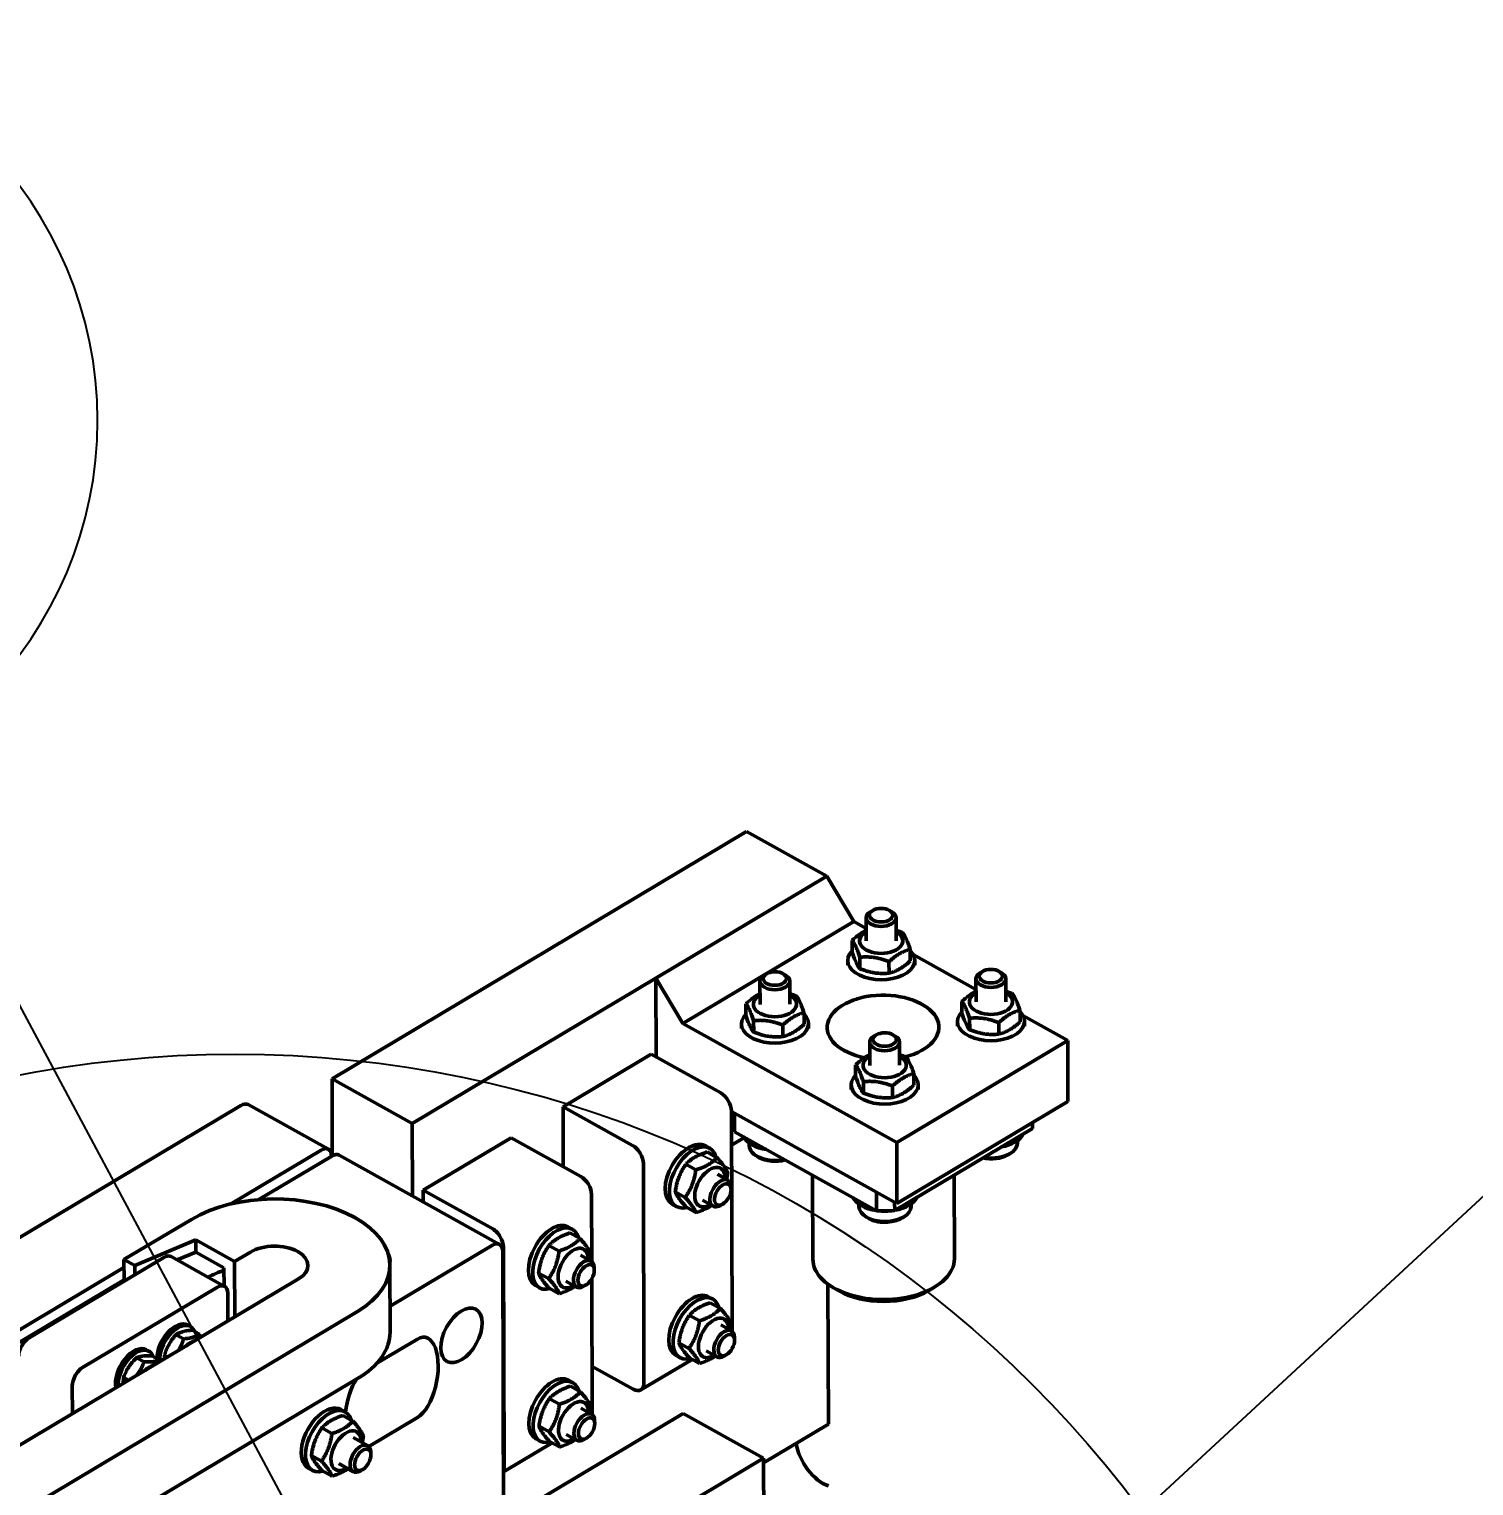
# Model space of a CAD drawing. Header units: millimetres. Extents: x -1901 to 2520, y -3919 to 1782.
# Drawn here: x 2008.3 to 2124.7, y 785.2 to 902.5 of the extents above; entities that cross this region are included whole.
import ezdxf

# ---------------------------------------------------------------- set-up
doc = ezdxf.new("R2010")
doc.units = ezdxf.units.MM
doc.header["$LTSCALE"] = 6
for name, color, linetype, lineweight in [('Detail Boundary (ISO)', 7, 'Continuous', 25), ('Symbol (ISO)', 7, 'Continuous', 25), ('Visible (ISO)', 7, 'Continuous', 50)]:
    doc.layers.add(name, color=color, linetype=linetype, lineweight=lineweight)
doc.styles.add('Note Text (ISO)', font='tahoma.ttf')

# ---------------------------------------------------------------- blocks, each defined once
blk = doc.blocks.new('2dDetail0')
at = {"layer": 'Detail Boundary (ISO)'}
blk.add_circle((337.484, 121.534), 15.131, dxfattribs=at)
blk = doc.blocks.new('Balloon28')
at = {"layer": 'Symbol (ISO)'}
for p, q in [((330.385, 150.419), (327.598, 150.419)), ((339.665, 127.839), (332.858, 140.552)), ((330.385, 139.919), (327.598, 139.919)), ((340.106, 128.075), (339.224, 127.603)), ((340.845, 125.635), (340.106, 128.075)), ((339.665, 127.839), (340.845, 125.635)), ((339.224, 127.603), (340.845, 125.635))]:
    blk.add_line(p, q, dxfattribs=at)
at = {"layer": 'Symbol (ISO)', "flags": 128}
blk.add_lwpolyline([(339.224, 127.603), (340.845, 125.635)], dxfattribs=at)
at = {"layer": 'Symbol (ISO)'}
for centre, start, end in [((327.598, 145.169), 90, 270), ((330.385, 145.169), 270, 90)]:
    blk.add_arc(centre, 5.25, start, end, dxfattribs=at)
blk.add_solid([(339.224, 127.603), (340.845, 125.635), (340.106, 128.075), (339.224, 127.603)], dxfattribs=at)
at = {"layer": 'Symbol (ISO)', "insert": (328.991, 145.206), "char_height": 3.5, "attachment_point": 5, "style": 'Note Text (ISO)'}
blk.add_mtext('1012', dxfattribs=at)
blk = doc.blocks.new('Balloon31')
at = {"layer": 'Symbol (ISO)'}
blk.add_line((344.662, 125.904), (356.069, 136.454), dxfattribs=at)

msp = doc.modelspace()

# ---------------------------------------------------------------- linework, layer by layer
at = {"layer": 'Visible (ISO)'}
for p, q in [((2066.086, 837.918), (2032.696, 818.009)), ((2066.086, 837.918), (2072.552, 834.326)), ((2072.552, 834.326), (2058.778, 826.114)), ((2074.713, 830.675), (2072.552, 834.326)), ((2076.252, 831.563), (2076.069, 831.457)), ((2077.591, 831.567), (2077.774, 831.461)), ((2060.94, 822.463), (2074.713, 830.675)), ((2074.713, 830.675), (2075.725, 830.113)), ((2075.728, 829.105), (2075.723, 830.969)), ((2078.128, 829.112), (2078.123, 830.976)), ((2074.587, 829.142), (2074.589, 828.218)), ((2079.271, 828.428), (2079.274, 827.505)), ((2079.506, 828.013), (2084.564, 825.203)), ((2074.233, 827.153), (2074.232, 827.531)), ((2075.215, 827.795), (2075.217, 826.871)), ((2077.557, 827.438), (2077.559, 826.515)), ((2079.633, 827.167), (2079.632, 827.546)), ((2058.778, 826.114), (2039.161, 814.417)), ((2058.795, 819.763), (2058.778, 826.114)), ((2058.778, 826.114), (2060.94, 822.463)), ((2067.169, 824.002), (2067.164, 825.866)), ((2067.693, 826.46), (2067.511, 826.353)), ((2069.032, 826.464), (2069.215, 826.358)), ((2069.569, 824.008), (2069.564, 825.873)), ((2084.567, 824.195), (2084.562, 826.059)), ((2085.091, 826.653), (2084.908, 826.546)), ((2086.43, 826.657), (2086.613, 826.551)), ((2086.967, 824.201), (2086.962, 826.066)), ((2066.028, 824.039), (2066.03, 823.115)), ((2070.713, 823.325), (2070.715, 822.401)), ((2083.426, 824.232), (2083.428, 823.308)), ((2088.11, 823.518), (2088.113, 822.594)), ((2060.94, 822.463), (2078.181, 812.885)), ((2065.675, 822.05), (2065.674, 822.428)), ((2066.656, 822.692), (2066.658, 821.768)), ((2068.998, 822.335), (2069, 821.411)), ((2071.075, 822.064), (2071.074, 822.442)), ((2083.072, 822.242), (2083.071, 822.621)), ((2084.053, 822.885), (2084.056, 821.961)), ((2086.396, 822.528), (2086.398, 821.604)), ((2088.345, 823.103), (2091.955, 821.097)), ((2088.472, 822.257), (2088.471, 822.635)), ((2076.532, 821.55), (2076.35, 821.443)), ((2077.871, 821.554), (2078.054, 821.448)), ((2078.181, 812.885), (2091.955, 821.097)), ((2078.408, 819.098), (2078.403, 820.962)), ((2091.955, 821.097), (2091.968, 816.191)), ((2058.401, 819.982), (2051.306, 815.751)), ((2058.401, 819.982), (2064.005, 816.869)), ((2076.008, 819.092), (2076.003, 820.956)), ((2074.867, 819.128), (2074.869, 818.205)), ((2032.696, 818.009), (2039.161, 814.417)), ((2032.696, 818.009), (2032.713, 811.812)), ((2074.514, 817.139), (2074.513, 817.517)), ((2075.495, 817.781), (2075.497, 816.858)), ((2079.551, 818.415), (2079.554, 817.491)), ((2079.914, 817.154), (2079.913, 817.532)), ((2077.837, 817.424), (2077.839, 816.501)), ((1970.257, 783.014), (2025.351, 815.864)), ((2032.402, 812.34), (2025.937, 815.932)), ((2051.306, 815.751), (2056.909, 812.638)), ((2051.306, 815.751), (2051.319, 810.936)), ((2064.918, 797.745), (2064.87, 815.408)), ((2064.87, 815.381), (2078.195, 807.978)), ((2065.085, 814.589), (2065.083, 815.262)), ((2065.108, 813.751), (2065.104, 815.251)), ((2091.968, 816.191), (2078.195, 807.978)), ((2039.161, 814.417), (2039.177, 808.576)), ((2065.085, 814.589), (2065.108, 813.751)), ((2078.016, 807.405), (2089.105, 814.017)), ((2089.105, 814.017), (2089.104, 814.483)), ((2047.132, 813.262), (2040.037, 809.032)), ((2047.132, 813.262), (2052.736, 810.149)), ((2065.868, 813.266), (2064.877, 812.675)), ((2065.108, 813.751), (2076.56, 807.389)), ((2066.3, 812.631), (2066.3, 812.832)), ((2078.195, 807.978), (2078.181, 812.885)), ((2087.898, 812.835), (2087.897, 813.036)), ((2024.529, 807.927), (2031.817, 812.272)), ((2032.679, 811.793), (2026.789, 808.281)), ((2032.654, 811.789), (2032.654, 811.779)), ((2033.264, 811.861), (2046.196, 804.677)), ((2062.789, 812.605), (2063.129, 812.409)), ((2063.714, 811.658), (2062.915, 812.119)), ((2067.082, 811.683), (2066.911, 811.782)), ((2087.122, 811.883), (2087.292, 811.983)), ((2057.774, 811.178), (2057.822, 793.515)), ((2061.999, 810.668), (2061.201, 811.129)), ((2063.736, 810.326), (2064.585, 809.836)), ((2064.833, 809.077), (2064.833, 809.287)), ((2071.406, 810.253), (2071.424, 803.494)), ((2082.806, 810.261), (2082.824, 803.525)), ((2040.037, 809.032), (2045.64, 805.919)), ((2040.037, 809.032), (2040.039, 808.097)), ((2053.615, 803.304), (2053.6, 808.689)), ((2061.142, 808.458), (2060.344, 808.919)), ((2062.536, 808.248), (2063.385, 807.758)), ((2076.56, 807.389), (2076.556, 808.889)), ((2078.016, 807.405), (2078.014, 808.079)), ((2060.089, 807.929), (2060.429, 807.733)), ((2062, 807.239), (2061.201, 807.7)), ((2064.167, 807.923), (2063.985, 807.817)), ((2075.139, 807.721), (2075.139, 807.921)), ((2076.56, 807.389), (2078.016, 807.405)), ((2079.339, 807.732), (2079.339, 807.933)), ((2021.379, 806.692), (2015.94, 803.45)), ((2051.703, 806.088), (2052.048, 805.896)), ((2075.921, 806.773), (2075.75, 806.871)), ((2078.563, 806.78), (2078.733, 806.88)), ((2016.802, 802.971), (2021.736, 805.037)), ((2021.736, 805.037), (2021.738, 804.056)), ((2021.736, 805.037), (2024.855, 803.304)), ((2045.61, 804.609), (2037.369, 799.695)), ((2050.984, 804.142), (2050.173, 804.593)), ((2052.671, 805.148), (2051.86, 805.598)), ((2008.3, 797.157), (2019.152, 803.627)), ((2015.94, 803.45), (2015.944, 801.715)), ((2016.802, 802.971), (2015.94, 803.45)), ((2024.048, 801.3), (2019.737, 803.695)), ((2021.738, 804.056), (2020.227, 803.423)), ((2023.995, 802.802), (2021.738, 804.056)), ((2026.12, 804.058), (2024.855, 803.304)), ((2046.512, 780.452), (2046.448, 804.126)), ((2046.505, 804.459), (2046.553, 786.796)), ((2052.699, 803.819), (2053.561, 803.34)), ((1976.723, 779.422), (2015.941, 802.806)), ((2016.804, 802.227), (2016.802, 802.971)), ((2023.999, 801.327), (2023.995, 802.802)), ((2024.855, 803.304), (2024.867, 798.843)), ((2037.374, 797.609), (2037.36, 803.006)), ((2050.145, 801.922), (2049.334, 802.372)), ((2053.819, 802.601), (2053.813, 802.817)), ((1847.187, 692.902), (2029.999, 801.903)), ((2015.944, 801.815), (1977.585, 778.944)), ((2023.462, 801.233), (2012.611, 794.762)), ((2049.081, 801.367), (2049.426, 801.176)), ((2050.994, 800.708), (2050.182, 801.158)), ((2051.533, 801.721), (2052.396, 801.242)), ((2053.159, 801.414), (2052.973, 801.305)), ((2053.648, 791.026), (2053.619, 801.903)), ((2072.672, 790.194), (2072.641, 801.475)), ((2073.509, 800.942), (2073.082, 801.189)), ((2080.754, 800.962), (2081.179, 801.211)), ((2024.306, 798.509), (2024.3, 800.749)), ((2063.006, 800.468), (2063.351, 800.276)), ((2063.974, 799.527), (2063.162, 799.978)), ((1856.039, 692.719), (2034.741, 799.269)), ((2062.287, 798.522), (2061.476, 798.972)), ((2021.29, 798.066), (2021.074, 798.186)), ((2021.421, 797.77), (2022.02, 797.437)), ((2064.002, 798.198), (2064.864, 797.72)), ((2020.14, 797.408), (2020.739, 797.076)), ((2036.312, 795.114), (2039.569, 797.056)), ((2061.448, 796.301), (2060.637, 796.752)), ((2065.121, 796.981), (2065.115, 797.196)), ((2016.955, 795.547), (2017.553, 795.214)), ((2017.951, 796.075), (2017.735, 796.195)), ((2018.187, 795.703), (2018.786, 795.371)), ((2019.206, 795.747), (2019.449, 795.613)), ((2057.575, 792.963), (2061.696, 795.42)), ((2060.384, 795.747), (2060.728, 795.555)), ((2062.296, 795.087), (2061.485, 795.538)), ((2062.836, 796.1), (2063.698, 795.622)), ((2064.462, 795.793), (2064.275, 795.684)), ((2053.638, 794.859), (2056.963, 793.012)), ((1856.054, 687.322), (2034.755, 793.872)), ((2011.778, 793.283), (2011.785, 791.043)), ((2015.916, 793.962), (2016.312, 793.742)), ((2051.737, 793.748), (2052.082, 793.557)), ((2052.704, 792.808), (2051.893, 793.259)), ((2051.017, 791.802), (2050.206, 792.253)), ((2033.752, 791.199), (2033.407, 791.391)), ((2034.375, 790.451), (2033.564, 790.902)), ((2039.586, 790.745), (2035.66, 788.404)), ((2060.988, 791.055), (2046.507, 782.42)), ((2052.732, 791.479), (2053.595, 791)), ((2053.852, 790.261), (2053.846, 790.477)), ((2060.988, 791.055), (2067.454, 787.463)), ((2032.688, 789.445), (2031.877, 789.896)), ((2050.179, 789.582), (2049.368, 790.033)), ((2051.567, 789.381), (2052.429, 788.902)), ((2067.455, 787.083), (2072.672, 790.194)), ((2034.403, 789.122), (2035.567, 788.475)), ((2046.496, 786.357), (2050.427, 788.701)), ((2049.114, 789.028), (2049.459, 788.836)), ((2051.027, 788.368), (2050.216, 788.819)), ((2053.193, 789.074), (2053.006, 788.965)), ((2031.849, 787.225), (2031.038, 787.676)), ((2033.237, 787.024), (2034.401, 786.377)), ((2035.824, 787.736), (2035.818, 787.952)), ((2067.454, 787.463), (2050.759, 777.509)), ((2067.471, 781.131), (2067.454, 787.463)), ((2031.13, 786.479), (2030.785, 786.671)), ((2032.698, 786.011), (2031.886, 786.461)), ((2035.165, 786.549), (2034.978, 786.44))]:
    msp.add_line(p, q, dxfattribs=at)
for centre, major_axis, ratio in [((2076.923, 831.183), (-0.942, -0.003), 0.5755904), ((2068.364, 826.08), (-0.942, -0.003), 0.5755904), ((2085.761, 826.273), (-0.942, -0.003), 0.5755904), ((2077.203, 821.17), (-0.942, -0.003), 0.5755904), ((2064.167, 808.692), (0.471, 0.816), 0.5773503), ((2053.163, 802.188), (0.458, 0.824), 0.5697639), ((2043.122, 797.351), (-1.166, -2.098), 0.5697639), ((2064.466, 796.568), (0.458, 0.824), 0.5697639), ((2053.197, 789.848), (0.458, 0.824), 0.5697639), ((2035.169, 787.324), (0.458, 0.824), 0.5697639)]:
    msp.add_ellipse(centre, major_axis=major_axis, ratio=ratio, dxfattribs=at)
for centre, major_axis, ratio, start_param, end_param in [((2076.923, 830.973), (-1.2, -0.003), 0.5755904, 5.5023388, 10.2056245), ((2076.928, 829.108), (-1.74, -0.005), 0.5755904, 5.4734017, 10.2345615), ((2076.932, 827.538), (2.7, 0.007), 0.5755904, 2.620237, 6.804541), ((2068.364, 825.87), (-1.2, -0.003), 0.5755904, 5.5023388, 10.2056245), ((2085.762, 826.062), (-1.2, -0.003), 0.5755904, 5.5023388, 10.2056245), ((2068.369, 824.005), (-1.74, -0.005), 0.5755904, 5.4734017, 10.2345615), ((2077.074, 822.153), (-4.5, -0.012), 0.5755904, 1.9801805, 7.5192281), ((2085.767, 824.198), (-1.74, -0.005), 0.5755904, 5.4734017, 10.2345615), ((2085.771, 822.628), (2.7, 0.007), 0.5755904, 2.620237, 6.804541), ((2068.374, 822.435), (2.7, 0.007), 0.5755904, 2.620237, 6.804541), ((2077.203, 820.959), (-1.2, -0.003), 0.5755904, 5.5023388, 10.2056245), ((2077.208, 819.095), (-1.74, -0.005), 0.5755904, 5.4734017, 10.2345615), ((2077.213, 817.525), (2.7, 0.007), 0.5755904, 2.620237, 6.804541), ((2064.008, 815.887), (-0.615, 1.031), 0.5865704, 3.9219038, 5.4927001), ((2025.354, 814.883), (0.583, 1.049), 0.5697639, 0, 0.7759504), ((2061.439, 810.267), (-1.35, -2.338), 0.5773503, 3.1415927, 6.2831853), ((2061.779, 810.071), (-1.35, -2.338), 0.5773503, 2.6209009, 6.8038771), ((2068.397, 813.814), (-2.7, -0.007), 0.5755904, 0.2919108, 1.3079522), ((2085.798, 812.83), (2.1, 0.006), 0.5755904, 4.4096799, 6.2831853), ((2085.795, 814.007), (2.7, 0.007), 0.5755904, 5.0150753, 6.0095657), ((2031.82, 811.291), (0.583, 1.049), 0.5697639, 5.4883394, 7.0591358), ((2032.682, 810.812), (0.583, 1.049), 0.5697639, 0, 0.7759504), ((2056.912, 811.657), (0.615, -1.031), 0.5865704, 0.7803111, 2.3511075), ((2068.4, 812.637), (-2.1, -0.006), 0.5755904, 0, 1.9322685), ((2068.401, 812.44), (-1.86, -0.005), 0.5755904, 0.7808465, 2.0154708), ((2085.799, 812.633), (-1.86, -0.005), 0.5755904, 1.1916094, 2.3607461), ((2063.136, 809.287), (0.87, 1.507), 0.5773503, 5.4734017, 10.2345615), ((2052.738, 809.168), (-0.615, 1.031), 0.5865704, 3.9219038, 5.4927001), ((2063.985, 808.797), (0.6, 1.039), 0.5773503, 5.4977871, 10.2101761), ((2028.06, 802.981), (9.3, 0.025), 0.5755904, 5.5123205, 8.6539131), ((2077.236, 808.904), (-2.7, -0.007), 0.5755904, 0.2919108, 1.3079522), ((2077.236, 808.904), (2.7, 0.007), 0.5755904, 5.0150753, 6.0095657), ((2077.239, 807.726), (-2.1, -0.006), 0.5755904, 0, 3.1415926), ((2077.236, 808.904), (2.7, 0.007), 0.5755904, 4.4800478, 4.9737968), ((2045.643, 804.938), (0.615, -1.031), 0.5865704, 0.7803111, 2.3511075), ((2050.392, 803.728), (-1.311, -2.36), 0.5697639, 3.1415927, 6.2831853), ((2050.737, 803.536), (-1.311, -2.36), 0.5697639, 2.6252669, 6.7995111), ((2077.24, 807.53), (-1.86, -0.005), 0.5755904, 0.7808465, 2.3607461), ((2028.06, 802.981), (2.7, 0.007), 0.5755904, 5.5123205, 8.6539131), ((2045.613, 803.628), (0.583, 1.049), 0.5697639, 5.4883394, 7.0591358), ((2019.155, 802.646), (0.583, 1.049), 0.5697639, 0, 0.7759504), ((2034.604, 803.753), (2.748, -0.53), 0.5404573, 6.2801278, 6.6947254), ((2052.116, 802.77), (0.845, 1.521), 0.5697639, 5.4734017, 10.2345615), ((2052.978, 802.291), (0.583, 1.049), 0.5697639, 5.5171202, 10.190843), ((2077.124, 803.509), (-5.7, -0.015), 0.5755904, 0, 3.1415927), ((2028.072, 798.565), (-8.1, -0.022), 0.5755904, 5.2380807, 5.4352103), ((2023.465, 800.251), (0.583, 1.049), 0.5697639, 5.4883394, 7.0591358), ((2061.695, 798.107), (-1.311, -2.36), 0.5697639, 3.1415927, 6.2831853), ((2062.04, 797.916), (-1.311, -2.36), 0.5697639, 2.6252669, 6.7995111), ((2077.126, 803.018), (-5.1, -0.014), 0.5755904, 0.7808465, 2.3607461), ((2063.419, 797.149), (0.845, 1.521), 0.5697639, 5.4734017, 10.2345615), ((2020.055, 796.35), (1.02, 1.836), 0.5697639, 0, 2.3475689), ((2020.27, 796.23), (1.02, 1.836), 0.5697639, 5.8490437, 8.6637975), ((2028.074, 797.584), (9.3, 0.025), 0.5755904, 5.5123205, 6.2831853), ((2064.281, 796.671), (0.583, 1.049), 0.5697639, 5.5171202, 10.190843), ((2064.056, 798.224), (-0.615, 1.031), 0.5865704, 3.8590706, 3.9219038), ((2008.303, 796.176), (-0.583, -1.049), 0.5697639, 3.9175431, 5.4883394), ((2016.716, 794.359), (1.02, 1.836), 0.5697639, 0, 2.5671213), ((2016.931, 794.239), (1.02, 1.836), 0.5697639, 5.8319774, 8.7042776), ((2021.305, 795.655), (-0.67, -1.206), 0.5697639, 3.5726709, 4.2624153), ((2039.577, 793.9), (-0.636, -3.296), 0.4684445, 0.3956357, 3.5372284), ((2012.613, 793.781), (0.583, 1.049), 0.5697639, 0.7759504, 2.3467468), ((2017.966, 793.664), (-0.67, -1.206), 0.5697639, 3.5726709, 4.2624153), ((2050.426, 791.388), (-1.311, -2.36), 0.5697639, 3.1415927, 6.2831853), ((2035.404, 791.412), (0.636, 3.296), 0.4684445, 0.8451051, 1.7297358), ((2050.77, 791.196), (-1.311, -2.36), 0.5697639, 2.6252669, 6.7995111), ((2056.96, 793.994), (0.615, -1.031), 0.5865704, 5.4927001, 7.0634964), ((2032.096, 789.031), (1.311, 2.36), 0.5697639, 0, 3.1415927), ((2052.15, 790.43), (0.845, 1.521), 0.5697639, 5.4734017, 10.2345615), ((2032.441, 788.839), (1.311, 2.36), 0.5697639, 5.7668595, 9.9411037), ((2053.012, 789.951), (0.583, 1.049), 0.5697639, 5.5171202, 10.190843), ((2052.786, 791.505), (-0.615, 1.031), 0.5865704, 3.8590706, 3.9219038), ((2033.82, 788.073), (0.845, 1.521), 0.5697639, 5.4734017, 10.2345615), ((2034.984, 787.426), (0.583, 1.049), 0.5697639, 5.5171202, 10.190843), ((2072.247, 787.954), (1.582, -2.654), 0.5865704, 4.127494, 5.6881162), ((2045.691, 787.274), (0.615, -1.031), 0.5865704, 0.4102453, 0.7803111)]:
    msp.add_ellipse(centre, major_axis=major_axis, ratio=ratio, start_param=start_param, end_param=end_param, dxfattribs=at)
for points, weights in [([(2074.587, 829.142), (2075.192, 829.694), (2075.726, 829.936)], [1, 1.10454134278, 1.06779174417]), ([(2078.126, 829.957), (2078.372, 829.883), (2078.644, 829.775)], [1.05074494913, 1.0319858705, 1]), ([(2078.644, 829.775), (2078.957, 829.388), (2079.271, 828.428)], [1, 1.15470053838, 1]), ([(2075.215, 827.795), (2074.9, 828.755), (2074.587, 829.142)], [1, 1.15470053838, 1]), ([(2074.589, 828.218), (2074.904, 827.259), (2075.217, 826.871)], [1, 1.15470053838, 1]), ([(2079.271, 828.428), (2078.413, 828.219), (2077.557, 827.438)], [1, 1.15470053838, 1]), ([(2077.557, 827.438), (2076.385, 827.903), (2075.215, 827.795)], [1, 1.15470053838, 1]), ([(2075.217, 826.871), (2076.389, 826.407), (2077.559, 826.515)], [1, 1.15470053838, 1]), ([(2077.559, 826.515), (2078.417, 826.723), (2079.274, 827.505)], [1, 1.15470053838, 1]), ([(2066.028, 824.039), (2066.633, 824.591), (2067.167, 824.832)], [1, 1.10454134278, 1.06779174417]), ([(2069.567, 824.854), (2069.814, 824.779), (2070.085, 824.672)], [1.05074494913, 1.0319858705, 1]), ([(2070.085, 824.672), (2070.398, 824.285), (2070.713, 823.325)], [1, 1.15470053838, 1]), ([(2083.426, 824.232), (2084.031, 824.783), (2084.565, 825.025)], [1, 1.10454134278, 1.06779174417]), ([(2086.965, 825.047), (2087.211, 824.972), (2087.483, 824.865)], [1.05074494913, 1.0319858705, 1]), ([(2087.483, 824.865), (2087.796, 824.477), (2088.11, 823.518)], [1, 1.15470053838, 1]), ([(2066.656, 822.692), (2066.341, 823.651), (2066.028, 824.039)], [1, 1.15470053838, 1]), ([(2070.713, 823.325), (2069.854, 823.116), (2068.998, 822.335)], [1, 1.15470053838, 1]), ([(2084.053, 822.885), (2083.739, 823.844), (2083.426, 824.232)], [1, 1.15470053838, 1]), ([(2083.428, 823.308), (2083.743, 822.348), (2084.056, 821.961)], [1, 1.15470053838, 1]), ([(2088.11, 823.518), (2087.252, 823.309), (2086.396, 822.528)], [1, 1.15470053838, 1]), ([(2066.03, 823.115), (2066.345, 822.156), (2066.658, 821.768)], [1, 1.15470053838, 1]), ([(2068.998, 822.335), (2067.826, 822.799), (2066.656, 822.692)], [1, 1.15470053838, 1]), ([(2069, 821.411), (2069.859, 821.62), (2070.715, 822.401)], [1, 1.15470053838, 1]), ([(2086.396, 822.528), (2085.224, 822.992), (2084.053, 822.885)], [1, 1.15470053838, 1]), ([(2086.398, 821.604), (2087.256, 821.813), (2088.113, 822.594)], [1, 1.15470053838, 1]), ([(2066.658, 821.768), (2067.83, 821.304), (2069, 821.411)], [1, 1.15470053838, 1]), ([(2084.056, 821.961), (2085.228, 821.496), (2086.398, 821.604)], [1, 1.15470053838, 1]), ([(2074.867, 819.128), (2075.472, 819.68), (2076.006, 819.922)], [1, 1.10454134278, 1.06779174417]), ([(2078.406, 819.944), (2078.653, 819.869), (2078.924, 819.762)], [1.05074494913, 1.0319858705, 1]), ([(2075.495, 817.781), (2075.18, 818.741), (2074.867, 819.128)], [1, 1.15470053838, 1]), ([(2078.924, 819.762), (2079.237, 819.374), (2079.551, 818.415)], [1, 1.15470053838, 1]), ([(2074.869, 818.205), (2075.184, 817.245), (2075.497, 816.858)], [1, 1.15470053838, 1]), ([(2077.837, 817.424), (2076.665, 817.889), (2075.495, 817.781)], [1, 1.15470053838, 1]), ([(2079.551, 818.415), (2078.693, 818.206), (2077.837, 817.424)], [1, 1.15470053838, 1]), ([(2077.839, 816.501), (2078.697, 816.71), (2079.554, 817.491)], [1, 1.15470053838, 1]), ([(2075.497, 816.858), (2076.669, 816.393), (2077.839, 816.501)], [1, 1.15470053838, 1]), ([(2062.915, 812.119), (2061.811, 811.767), (2061.201, 811.129)], [1, 1.15470053838, 1]), ([(2061.999, 810.668), (2063.104, 811.02), (2063.714, 811.658)], [1, 1.15470053838, 1]), ([(2063.714, 811.658), (2064.39, 810.906), (2064.571, 810.439)], [1, 1.15470053838, 1]), ([(2061.201, 811.129), (2060.525, 810.167), (2060.344, 808.919)], [1, 1.15470053838, 1]), ([(2061.142, 808.458), (2061.818, 809.42), (2061.999, 810.668)], [1, 1.15470053838, 1]), ([(2064.571, 810.439), (2064.53, 810.152), (2064.472, 809.902)], [1, 1.03181248735, 1.05054118892]), ([(2060.344, 808.919), (2060.525, 808.453), (2061.201, 807.7)], [1, 1.15470053838, 1]), ([(2062, 807.239), (2061.818, 807.706), (2061.142, 808.458)], [1, 1.15470053838, 1]), ([(2063.259, 807.831), (2062.782, 807.488), (2062, 807.239)], [1.06762430639, 1.10477846345, 1]), ([(2050.173, 804.593), (2049.502, 803.622), (2049.334, 802.372)], [1, 1.15470053838, 1]), ([(2051.86, 805.598), (2050.765, 805.235), (2050.173, 804.593)], [1, 1.15470053838, 1]), ([(2050.984, 804.142), (2052.079, 804.505), (2052.671, 805.148)], [1, 1.15470053838, 1]), ([(2052.671, 805.148), (2053.346, 804.401), (2053.519, 803.934)], [1, 1.15470053838, 1]), ([(2050.145, 801.922), (2050.816, 802.892), (2050.984, 804.142)], [1, 1.15470053838, 1]), ([(2053.519, 803.934), (2053.482, 803.656), (2053.429, 803.413)], [1, 1.0306556017, 1.04916171866]), ([(2049.334, 802.372), (2049.507, 801.905), (2050.182, 801.158)], [1, 1.15470053838, 1]), ([(2050.994, 800.708), (2050.821, 801.175), (2050.145, 801.922)], [1, 1.15470053838, 1]), ([(2052.251, 801.322), (2051.779, 800.968), (2050.994, 800.708)], [1.06646153698, 1.10637175033, 1]), ([(2063.162, 799.978), (2062.067, 799.615), (2061.476, 798.972)], [1, 1.15470053838, 1]), ([(2061.476, 798.972), (2060.805, 798.002), (2060.637, 796.752)], [1, 1.15470053838, 1]), ([(2062.287, 798.522), (2063.382, 798.885), (2063.974, 799.527)], [1, 1.15470053838, 1]), ([(2063.974, 799.527), (2064.649, 798.781), (2064.822, 798.313)], [1, 1.15470053838, 1]), ([(2021.421, 797.77), (2020.583, 797.699), (2020.14, 797.408)], [1, 1.15470053838, 1]), ([(2061.448, 796.301), (2062.119, 797.272), (2062.287, 798.522)], [1, 1.15470053838, 1]), ([(2064.822, 798.313), (2064.784, 798.036), (2064.732, 797.793)], [1, 1.0306556017, 1.04916171866]), ([(2020.14, 797.408), (2019.475, 796.688), (2019.206, 795.747)], [1, 1.15470053838, 1]), ([(2020.36, 796.156), (2020.589, 796.554), (2020.739, 797.076)], [1.07723033721, 1.08039604842, 1]), ([(2020.739, 797.076), (2021.577, 797.147), (2022.02, 797.437)], [1, 1.15470053838, 1]), ([(2022.02, 797.437), (2022.079, 797.317), (2022.126, 797.209)], [1, 1.02166974971, 1.03726869892]), ([(2060.637, 796.752), (2060.81, 796.285), (2061.485, 795.538)], [1, 1.15470053838, 1]), ([(2016.955, 795.547), (2016.238, 794.864), (2015.916, 793.962)], [1, 1.15470053838, 1]), ([(2018.187, 795.703), (2017.373, 795.735), (2016.955, 795.547)], [1, 1.15470053838, 1]), ([(2016.984, 794.143), (2017.334, 794.597), (2017.553, 795.214)], [1.0702104422, 1.10085064236, 1]), ([(2017.553, 795.214), (2018.367, 795.183), (2018.786, 795.371)], [1, 1.15470053838, 1]), ([(2018.786, 795.371), (2018.809, 795.305), (2018.83, 795.244)], [1, 1.01071616758, 1.01994770881]), ([(2019.206, 795.747), (2019.2, 795.609), (2019.215, 795.473)], [1, 1.03556601706, 1.05477861243]), ([(2062.296, 795.087), (2062.124, 795.555), (2061.448, 796.301)], [1, 1.15470053838, 1]), ([(2063.553, 795.702), (2063.082, 795.348), (2062.296, 795.087)], [1.06646153698, 1.10637175033, 1]), ([(2015.916, 793.962), (2015.877, 793.725), (2015.89, 793.491)], [1, 1.05544053533, 1.07114426056]), ([(2051.893, 793.259), (2050.798, 792.896), (2050.206, 792.253)], [1, 1.15470053838, 1]), ([(2050.206, 792.253), (2049.536, 791.283), (2049.368, 790.033)], [1, 1.15470053838, 1]), ([(2050.179, 789.582), (2050.85, 790.553), (2051.017, 791.802)], [1, 1.15470053838, 1]), ([(2051.017, 791.802), (2052.112, 792.166), (2052.704, 792.808)], [1, 1.15470053838, 1]), ([(2052.704, 792.808), (2053.38, 792.061), (2053.552, 791.594)], [1, 1.15470053838, 1]), ([(2033.564, 790.902), (2032.469, 790.538), (2031.877, 789.896)], [1, 1.15470053838, 1]), ([(2053.552, 791.594), (2053.515, 791.316), (2053.462, 791.074)], [1, 1.0306556017, 1.04916171866]), ([(2031.877, 789.896), (2031.206, 788.925), (2031.038, 787.676)], [1, 1.15470053838, 1]), ([(2031.849, 787.225), (2032.52, 788.195), (2032.688, 789.445)], [1, 1.15470053838, 1]), ([(2032.688, 789.445), (2033.783, 789.808), (2034.375, 790.451)], [1, 1.15470053838, 1]), ([(2034.375, 790.451), (2035.05, 789.704), (2035.223, 789.237)], [1, 1.15470053838, 1]), ([(2049.368, 790.033), (2049.54, 789.565), (2050.216, 788.819)], [1, 1.15470053838, 1]), ([(2051.027, 788.368), (2050.854, 788.835), (2050.179, 789.582)], [1, 1.15470053838, 1]), ([(2035.223, 789.237), (2035.186, 788.959), (2035.133, 788.716)], [1, 1.03065560169, 1.04916171865]), ([(2052.284, 788.983), (2051.813, 788.629), (2051.027, 788.368)], [1.06646153698, 1.10637175033, 1]), ([(2031.038, 787.676), (2031.211, 787.208), (2031.886, 786.461)], [1, 1.15470053838, 1]), ([(2032.698, 786.011), (2032.525, 786.478), (2031.849, 787.225)], [1, 1.15470053838, 1]), ([(2033.955, 786.626), (2033.483, 786.271), (2032.698, 786.011)], [1.06646153697, 1.10637175034, 1])]:
    msp.add_rational_spline(points, weights, degree=2, dxfattribs=at)

# ---------------------------------------------------------------- block references
at = {"layer": 'Detail Boundary (ISO)', "xscale": 6, "yscale": 6, "zscale": 6}
msp.add_blockref('2dDetail0', (0, 0), dxfattribs=at)
at = {"layer": 'Symbol (ISO)', "xscale": 6, "yscale": 6, "zscale": 6}
for name in ['Balloon28', 'Balloon31']:
    msp.add_blockref(name, (0, 0), dxfattribs=at)

doc.saveas('drawing.dxf')
